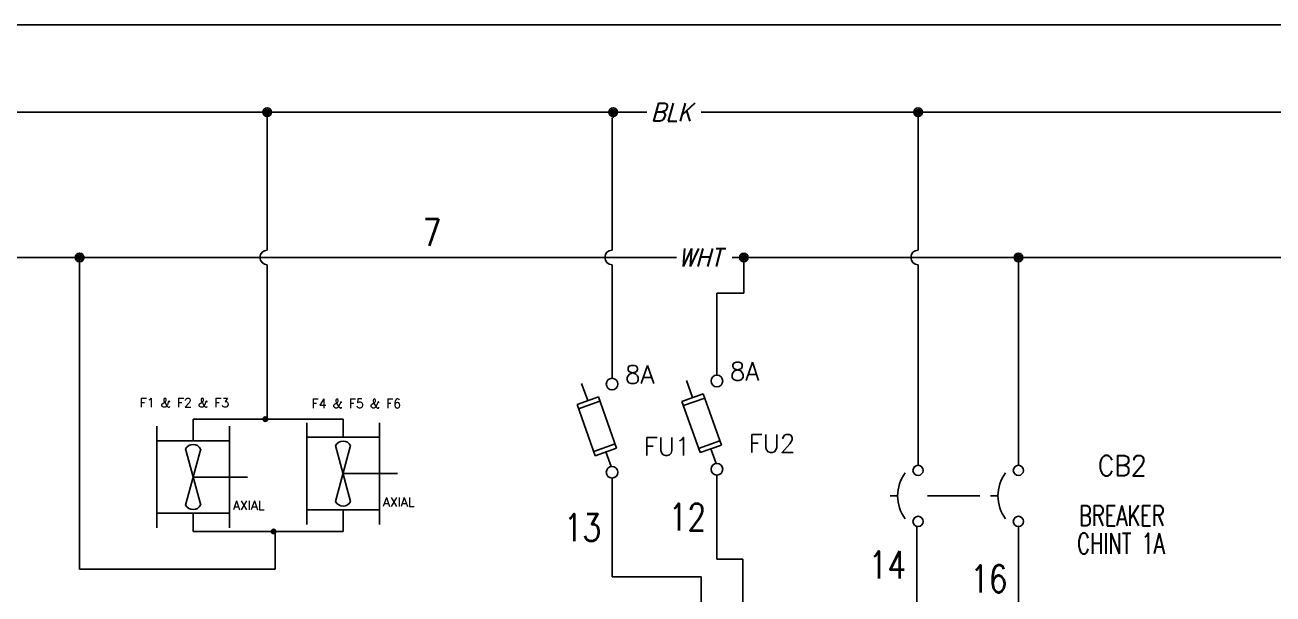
# Model space of a CAD drawing. Header units: millimetres. Extents: x 123.5 to 144.3, y 105.4 to 121.6.
# Drawn here: x 128.12 to 136.71, y 117.67 to 121.59 of the extents above; entities that cross this region are included whole.
import ezdxf
from ezdxf.enums import TextEntityAlignment as Align

# ---------------------------------------------------------------- set-up
doc = ezdxf.new("R2010")
doc.units = ezdxf.units.MM
doc.linetypes.add('HIDDEN2', pattern=[0.1875, 0.125, -0.0625])
for name, color, linetype in [('BLK_12AWG', 7, 'Continuous'), ('DESC', 250, 'Continuous'), ('MISC', 7, 'Continuous'), ('SYMS', 7, 'Continuous'), ('TAGS', 250, 'Continuous'), ('TERMS', 250, 'Continuous'), ('WIREFIXED', 7, 'Continuous'), ('WIRES', 7, 'Continuous')]:
    doc.layers.add(name, color=color, linetype=linetype)
doc.styles.add('WD', font='romans.shx')

# ---------------------------------------------------------------- blocks, each defined once
blk = doc.blocks.new('HT0_LGENERIC')
at = {"style": 'WD', "oblique": 15, "width": 0.9}
blk.add_attdef('COLOR', text='', height=0.125, dxfattribs=at).set_placement((0, 0), align=Align.MIDDLE_CENTER)
at = {"color": 7, "style": 'WD'}
for tag, p in [('X4_TINY_DOT_DONT_REMOVE', (-0.125, 0)), ('X1_TINY_DOT_DONT_REMOVE', (0.125, 0))]:
    blk.add_attdef(tag, p, '', height=0.0001, dxfattribs=at)
at = {"style": 'WD', "flags": 1}
for tag, p in [('X4TERM01', (-0.125, 0)), ('X1TERM01', (0.125, 0))]:
    blk.add_attdef(tag, p, '', height=0.01, dxfattribs=at)
blk = doc.blocks.new('VDS11FR')
for p, q in [((-0.1679, 0.1897), (-0.2099, 0.3075)), ((-0.2415, 0.1635), (-0.0943, 0.216)), ((-0.231, 0.1341), (-0.0838, 0.1865)), ((0.0316, -0.1373), (-0.0943, 0.216)), ((-0.2415, 0.1635), (-0.1156, -0.1897)), ((-0.1261, -0.1603), (0.0211, -0.1078)), ((-0.1156, -0.1897), (0.0316, -0.1373)), ((-0.042, -0.1635), (-0.0061, -0.2642))]:
    blk.add_line(p, q)
for centre in [(0, 0.3038), (0, -0.3038)]:
    blk.add_circle(centre, 0.04)
at = {"style": 'WD', "flags": 8}
for tag, p in [('TERM02', (0.0891, 0.4322)), ('TERM01', (0.0895, -0.3031))]:
    blk.add_attdef(tag, text='', height=0.125, dxfattribs=at).set_placement(p, align=Align.TOP_LEFT)
at = {"style": 'WD'}
for tag, p, height, flags in [('X2TERM02', (0, 0.3438), 0.0125, 1), ('X4LINK', (-0.3477, 0), 0.01, 1), ('FAMILY', (-0.3122, 0.0335), 0.01, 9), ('X1LINK', (0.1252, 0), 0.01, 1), ('CONTACT', (-0.3122, -0.0465), 0.01, 9), ('X8TERM01', (0, -0.3438), 0.0125, 1)]:
    blk.add_attdef(tag, p, '', height=height, dxfattribs=dict(at, flags=flags))
at = {"style": 'WD', "width": 0.7}
for tag, p in [('INST', (0.2191, 0.1477)), ('LOC', (0.2191, -0.0235))]:
    blk.add_attdef(tag, p, '', height=0.125, dxfattribs=at)
blk.add_attdef('RATING1', text='', height=0.125, rotation=289.62024, dxfattribs=at).set_placement((-0.0972, 0.0191), align=Align.MIDDLE_CENTER)
at = {"style": 'WD', "flags": 9}
for tag, p in [('MFG', (-0.2842, -0.0026)), ('CAT', (-0.2842, 0.0169)), ('ASSYCODE', (-0.2865, -0.0242))]:
    blk.add_attdef(tag, text='', height=0.01, dxfattribs=at).set_placement(p, align=Align.CENTER)
at = {"style": 'WD'}
blk.add_attdef('TAG1', (0.2191, -0.1889), '', height=0.125, dxfattribs=at)
blk = doc.blocks.new('VCB1')
at = {"linetype": 'HIDDEN2'}
blk.add_line((-0.1712, 0), (-0.125, 0), dxfattribs=at)
for centre in [(0, 0.1562), (0, -0.1562)]:
    blk.add_circle(centre, 0.0312)
blk.add_arc((0.1094, 0), 0.2344, 143.1301, 216.8699)
at = {"style": 'WD'}
for tag, p, width in [('INST', (0.2188, 0.3883), 0.7), ('LOC', (0.2188, 0.2188), 0.7), ('TAG1', (0.1269, 0.0644), 0.9), ('XREF', (0.1287, -0.09), 0.7), ('DESC1', (0.1287, -0.242), 0.7), ('DESC2', (0.1287, -0.3893), 0.7)]:
    blk.add_attdef(tag, p, '', height=0.125, dxfattribs=dict(at, width=width))
at = {"linetype": 'Continuous', "style": 'WD'}
for tag, height, flags, p in [('TERM01', 0.125, 8, (-0.055, 0.2066)), ('CAT', 0.01, 9, (-0.1421, -0.0731)), ('MFG', 0.01, 9, (-0.1421, -0.0881))]:
    blk.add_attdef(tag, text='', height=height, dxfattribs=dict(at, flags=flags)).set_placement(p, align=Align.RIGHT)
at = {"style": 'WD', "width": 0.7}
blk.add_attdef('RATING1', text='', height=0.125, dxfattribs=at).set_placement((-0.1875, 0.0625), align=Align.RIGHT)
at = {"color": 7, "style": 'WD', "flags": 1}
for tag, p in [('X2TERM01', (0, 0.1875)), ('X8TERM02', (0, -0.1875))]:
    blk.add_attdef(tag, p, '', height=0.0125, dxfattribs=at)
at = {"color": 7, "style": 'WD'}
for tag, p in [('X4LINK', (-0.25, 0)), ('X1LINK', (0, 0))]:
    blk.add_attdef(tag, p, '', height=0.01, dxfattribs=at)
at = {"style": 'WD', "flags": 9}
for tag, p in [('FAMILY', (-0.1421, -0.0365)), ('CONTACT', (-0.1288, -0.1291))]:
    blk.add_attdef(tag, text='', height=0.01, dxfattribs=at).set_placement(p, align=Align.RIGHT)
at = {"linetype": 'Continuous', "style": 'WD', "flags": 9}
blk.add_attdef('ASSYCODE', text='', height=0.01, dxfattribs=at).set_placement((-0.1533, -0.1061), align=Align.CENTER)
at = {"linetype": 'Continuous', "style": 'WD', "flags": 8}
blk.add_attdef('TERM02', text='', height=0.125, dxfattribs=at).set_placement((-0.0407, -0.2134), align=Align.TOP_RIGHT)
blk = doc.blocks.new('WDDOT')
for radius in [0.03, 0.0187, 0.00929]:
    blk.add_circle((0, 0), radius)
blk = doc.blocks.new('HM1_AXIAL_FLOW_FAN1')
for p, q in [((-0.5, 0.5), (-0.5, 0.7)), ((0.5, 0.5), (0.5, 0.7)), ((-0.5, 0.5), (0.5, 0.5)), ((-0.5, 0.5), (-0.5, -0.5)), ((-0.104, -0.386), (0.104, 0.386)), ((0.104, -0.386), (-0.104, 0.386)), ((0.5, -0.5), (0.5, 0.5)), ((0, 0), (0.75, 0)), ((-0.5, -0.5), (0.5, -0.5)), ((-0.5, -0.7), (-0.5, -0.5)), ((0.5, -0.7), (0.5, -0.5))]:
    blk.add_line(p, q)
for centre, start, end in [((0, 0.333), 27.1247, 152.8753), ((0, -0.333), 207.1247, 332.8753)]:
    blk.add_arc(centre, 0.116, start, end)
at = {"style": 'WD'}
for tag, height, p in [('INST', 0.125, (-0.658, 0.914)), ('LOC', 0.125, (-0.66, 0.738)), ('TAG1', 0.125, (-0.658, 0.544)), ('TERM01', 0.0625, (-0.51, 0.016))]:
    blk.add_attdef(tag, text='', height=height, dxfattribs=at).set_placement(p, align=Align.RIGHT)
for tag, p, height in [('TERM04', (0.009, 0.51), 0.0625), ('X2TERM04', (0, 0.5), 0.005), ('X4TERM01', (-0.5, 0), 0.01), ('X1TERM03', (0.5, 0), 0.005), ('TERM03', (0.511, 0.012), 0.0625), ('RATING1', (0.549, -0.237), 0.125), ('DESC1', (0.549, -0.453), 0.125), ('X8TERM02', (0, -0.5), 0.005), ('TERM02', (0.002, -0.573), 0.0625), ('DESC2', (0.549, -0.637), 0.125), ('DESC3', (0.549, -0.827), 0.125), ('WDTAGALT', (0.569, -1.005), 0.125)]:
    blk.add_attdef(tag, p, '', height=height, dxfattribs=at)
blk.add_attdef('XREF', text='', height=0.0625, rotation=0.0625, dxfattribs=at).set_placement((0.726, 0.558), align=Align.TOP_CENTER)
at = {"style": 'WD', "flags": 1}
for tag, p in [('FAMILY', (-0.587, -0.278)), ('CAT', (-0.587, -0.322)), ('MFG', (-0.585, -0.353)), ('WDTYPE', (-0.572, -0.419)), ('ASSYCODE', (-0.557, -0.383))]:
    blk.add_attdef(tag, text='', height=0.01, dxfattribs=at).set_placement(p, align=Align.CENTER)
blk = doc.blocks.new('WD_WNV')
at = {"linetype": 'Continuous', "style": 'WD', "width": 0.8}
blk.add_attdef('WIRENO', text='', height=0.125, dxfattribs=at).set_placement((-0.05, 0), align=Align.MIDDLE_RIGHT)
at = {"style": 'WD', "flags": 1}
for tag, p in [('W01USER', (-0.0625, 0.0938)), ('W02USER', (-0.0625, 0.0859)), ('W03USER', (-0.0625, 0.0781)), ('W04USER', (-0.0625, 0.0703)), ('W05USER', (-0.0625, 0.0625)), ('W06USER', (-0.0625, 0.0547)), ('W07USER', (-0.0625, 0.0469)), ('W08USER', (-0.0625, 0.0391)), ('W09USER', (-0.0625, 0.0312)), ('W10USER', (-0.0625, 0.0234))]:
    blk.add_attdef(tag, text='', height=0.005, dxfattribs=at).set_placement(p, align=Align.CENTER)
blk = doc.blocks.new('WD_WNH')
at = {"linetype": 'Continuous', "style": 'WD', "width": 0.8}
blk.add_attdef('WIRENO', text='', height=0.125, dxfattribs=at).set_placement((0, 0.0625), align=Align.CENTER)
at = {"style": 'WD', "flags": 1}
for tag, p in [('W01USER', (0, 0.0781)), ('W02USER', (0, 0.0703)), ('W03USER', (0, 0.0625)), ('W04USER', (0, 0.0547)), ('W05USER', (0, 0.0469)), ('W06USER', (0, 0.0391)), ('W07USER', (0, 0.0312)), ('W08USER', (0, 0.0234)), ('W09USER', (0, 0.0156)), ('W10USER', (0, 0.0078))]:
    blk.add_attdef(tag, text='', height=0.005, dxfattribs=at).set_placement(p, align=Align.CENTER)

msp = doc.modelspace()

# ---------------------------------------------------------------- linework, layer by layer
at = {"color": 7, "linetype": 'Continuous'}
msp.add_line((144.2555, 121.5905), (123.5055, 121.5905), dxfattribs=at)
at = {"layer": 'BLK_12AWG'}
for p, q in [((126.0737, 120.9901), (132.3992, 120.99)), ((129.7845, 120.0399), (129.7845, 120.99)), ((132.1606, 120.04), (132.1606, 120.9516)), ((132.1684, 120.9516), (132.1684, 120.99)), ((132.7738, 120.99), (142.7932, 120.99)), ((134.269, 120.04), (134.269, 120.99)), ((125.7329, 119.9899), (132.6038, 119.99)), ((128.4921, 117.8426), (128.4921, 119.9899)), ((132.9891, 119.99), (142.7932, 119.99)), ((133.069, 119.743), (133.069, 119.99)), ((134.9602, 118.5589), (134.9602, 119.99)), ((129.7845, 118.8686), (129.7845, 119.9399)), ((132.1606, 119.1579), (132.1606, 119.94)), ((134.269, 118.5589), (134.269, 119.94)), ((132.8831, 119.1791), (132.8831, 119.743)), ((132.8831, 119.743), (133.069, 119.743)), ((129.8388, 118.0923), (129.8388, 117.8426)), ((129.8388, 117.8426), (128.4921, 117.8426))]:
    msp.add_line(p, q, dxfattribs=at)
for centre in [(129.7845, 119.9899), (132.1606, 119.99), (134.269, 119.99)]:
    msp.add_arc(centre, 0.05, 90, 270, dxfattribs=at)
at = {"layer": 'WIRES'}
for p, q in [((129.2742, 118.728), (129.2742, 118.8762)), ((129.2742, 118.8762), (130.3074, 118.8762)), ((130.3074, 118.8762), (130.3074, 118.7512)), ((132.1606, 118.4704), (132.1606, 117.7912)), ((132.8831, 117.9129), (132.8831, 118.4916)), ((134.6945, 118.3479), (134.3342, 118.3479)), ((130.3074, 118.2512), (130.3074, 118.103)), ((129.2742, 118.103), (129.2742, 118.228)), ((130.3074, 118.103), (129.2742, 118.103)), ((134.2612, 117.6096), (134.2612, 118.137)), ((134.9602, 118.137), (134.9602, 117.4178)), ((133.0628, 117.9129), (132.8831, 117.9129)), ((133.0628, 113.8616), (133.0628, 117.9129)), ((132.1606, 117.7912), (132.7737, 117.7912)), ((132.7737, 117.7912), (132.7737, 115.7508))]:
    msp.add_line(p, q, dxfattribs=at)

# ---------------------------------------------------------------- block references
at = {"layer": 'SYMS'}
for p in [(129.7845, 120.99), (132.1684, 120.99), (134.269, 120.99), (128.4921, 119.9899), (133.069, 119.99), (134.9602, 119.99)]:
    msp.add_blockref('WDDOT', p, dxfattribs=at)
ref = msp.add_blockref('HT0_LGENERIC', (132.5697, 120.99), dxfattribs=at)
ref.add_attrib('X1_TINY_DOT_DONT_REMOVE', '.', (132.7738, 120.99), dxfattribs={"layer": 'MISC', "color": 7, "height": 0.0001, "style": 'WD'})
ref.add_attrib('X4_TINY_DOT_DONT_REMOVE', '.', (132.3992, 120.99), dxfattribs={"layer": 'MISC', "color": 7, "height": 0.0001, "style": 'WD'})
ref.add_attrib('COLOR', 'BLK', dxfattribs={"layer": 'MISC', "height": 0.125, "style": 'WD', "oblique": 15, "width": 0.9}).set_placement((132.5697, 120.99), align=Align.MIDDLE_CENTER)
ref = msp.add_blockref('HT0_LGENERIC', (132.7663, 119.99), dxfattribs=at)
ref.add_attrib('X1_TINY_DOT_DONT_REMOVE', '.', (132.9891, 119.99), dxfattribs={"layer": 'MISC', "color": 7, "height": 0.0001, "style": 'WD'})
ref.add_attrib('X4_TINY_DOT_DONT_REMOVE', '.', (132.6038, 119.99), dxfattribs={"layer": 'MISC', "color": 7, "height": 0.0001, "style": 'WD'})
ref.add_attrib('COLOR', 'WHT', dxfattribs={"layer": 'MISC', "height": 0.125, "style": 'WD', "oblique": 15, "width": 0.9}).set_placement((132.7663, 119.99), align=Align.MIDDLE_CENTER)
ref = msp.add_blockref('VDS11FR', (132.1606, 118.8141), dxfattribs=at)
ref.add_attrib('TERM02', '8A', dxfattribs={"layer": 'TERMS', "height": 0.125, "style": 'WD', "flags": 8}).set_placement((132.2496, 119.2464), align=Align.TOP_LEFT)
ref.add_attrib('TAG1', 'FU1', (132.3797, 118.6252), dxfattribs={"layer": 'TAGS', "height": 0.125, "style": 'WD'})
ref = msp.add_blockref('VDS11FR', (132.8831, 118.8353), dxfattribs=at)
ref.add_attrib('TERM02', '8A', dxfattribs={"layer": 'TERMS', "height": 0.125, "style": 'WD', "flags": 8}).set_placement((132.9721, 119.2676), align=Align.TOP_LEFT)
ref.add_attrib('TAG1', 'FU2', (133.1022, 118.6464), dxfattribs={"layer": 'TAGS', "height": 0.125, "style": 'WD'})
ref = msp.add_blockref('HM1_AXIAL_FLOW_FAN1', (129.2742, 118.478), dxfattribs=dict(at, xscale=0.5, yscale=0.5, zscale=0.5))
ref.add_attrib('TAG1', 'F1 & F2 & F3', dxfattribs={"layer": 'TAGS', "height": 0.0625, "style": 'WD'}).set_placement((129.5224, 118.9581), align=Align.RIGHT)
ref.add_attrib('DESC1', 'AXIAL', (129.5486, 118.2514), dxfattribs={"layer": 'DESC', "height": 0.0625, "style": 'WD'})
ref.add_attrib('X8TERM02', '7', (129.2742, 118.228), dxfattribs={"layer": 'MISC', "height": 0.0025, "style": 'WD'})
ref.add_attrib('X2TERM04', '5', (129.2742, 118.728), dxfattribs={"layer": 'MISC', "height": 0.0025, "style": 'WD'})
ref = msp.add_blockref('HM1_AXIAL_FLOW_FAN1', (130.3074, 118.5012), dxfattribs=dict(at, xscale=0.5, yscale=0.5, zscale=0.5))
ref.add_attrib('TAG1', 'F4 & F5 & F6', dxfattribs={"layer": 'TAGS', "height": 0.0625, "style": 'WD'}).set_placement((130.707, 118.9529), align=Align.RIGHT)
ref.add_attrib('DESC1', 'AXIAL', (130.5818, 118.2746), dxfattribs={"layer": 'DESC', "height": 0.0625, "style": 'WD'})
ref.add_attrib('X8TERM02', '7', (130.3074, 118.2512), dxfattribs={"layer": 'MISC', "height": 0.0025, "style": 'WD'})
ref.add_attrib('X2TERM04', '5', (130.3074, 118.7512), dxfattribs={"layer": 'MISC', "height": 0.0025, "style": 'WD'})
for name, p, xscale, yscale, zscale in [('WDDOT', (129.7715, 118.8762), 0.5, 0.5, 0.5), ('VCB1', (134.9602, 118.3479), 1.125, 1.125, 1.125), ('WDDOT', (129.8284, 118.103), 0.5, 0.5, 0.5)]:
    msp.add_blockref(name, p, dxfattribs=dict(at, xscale=xscale, yscale=yscale, zscale=zscale))
ref = msp.add_blockref('VCB1', (134.269, 118.3479), dxfattribs=dict(at, xscale=1.125, yscale=1.125, zscale=1.125))
ref.add_attrib('DESC2', 'CHINT 1A', (135.3646, 117.9495), dxfattribs={"layer": 'DESC', "height": 0.14062, "style": 'WD', "width": 0.7})
ref.add_attrib('DESC1', 'BREAKER', (135.3778, 118.1416), dxfattribs={"layer": 'DESC', "height": 0.14062, "style": 'WD', "width": 0.7})
ref.add_attrib('TAG1', 'CB2', (135.5078, 118.4863), dxfattribs={"layer": 'TAGS', "height": 0.14062, "style": 'WD', "width": 0.9})
at = {"layer": 'WIREFIXED'}
ref = msp.add_blockref('WD_WNH', (130.9191, 119.9753), dxfattribs=dict(at, xscale=1.5, yscale=1.5, zscale=1.5))
ref.add_attrib('WIRENOF', '7', dxfattribs={"linetype": 'Continuous', "height": 0.1875, "style": 'WD', "width": 0.8}).set_placement((130.9191, 120.069), align=Align.CENTER)
ref = msp.add_blockref('WD_WNV', (132.8831, 118.2023), dxfattribs=dict(at, xscale=1.5, yscale=1.5, zscale=1.5))
ref.add_attrib('WIRENOF', '12', dxfattribs={"linetype": 'Continuous', "height": 0.1875, "style": 'WD', "width": 0.8}).set_placement((132.8081, 118.2023), align=Align.MIDDLE_RIGHT)
ref = msp.add_blockref('WD_WNV', (132.1606, 118.1308), dxfattribs=dict(at, xscale=1.5, yscale=1.5, zscale=1.5))
ref.add_attrib('WIRENOF', '13', dxfattribs={"linetype": 'Continuous', "height": 0.1875, "style": 'WD', "width": 0.8}).set_placement((132.0856, 118.1308), align=Align.MIDDLE_RIGHT)
ref = msp.add_blockref('WD_WNV', (134.2612, 117.8733), dxfattribs=dict(at, xscale=1.5, yscale=1.5, zscale=1.5))
ref.add_attrib('WIRENOF', '14', dxfattribs={"linetype": 'Continuous', "height": 0.1875, "style": 'WD', "width": 0.8}).set_placement((134.1862, 117.8733), align=Align.MIDDLE_RIGHT)
ref = msp.add_blockref('WD_WNV', (134.9602, 117.7774), dxfattribs=dict(at, xscale=1.5, yscale=1.5, zscale=1.5))
ref.add_attrib('WIRENOF', '16', dxfattribs={"linetype": 'Continuous', "height": 0.1875, "style": 'WD', "width": 0.8}).set_placement((134.8852, 117.7774), align=Align.MIDDLE_RIGHT)

doc.saveas('drawing.dxf')
